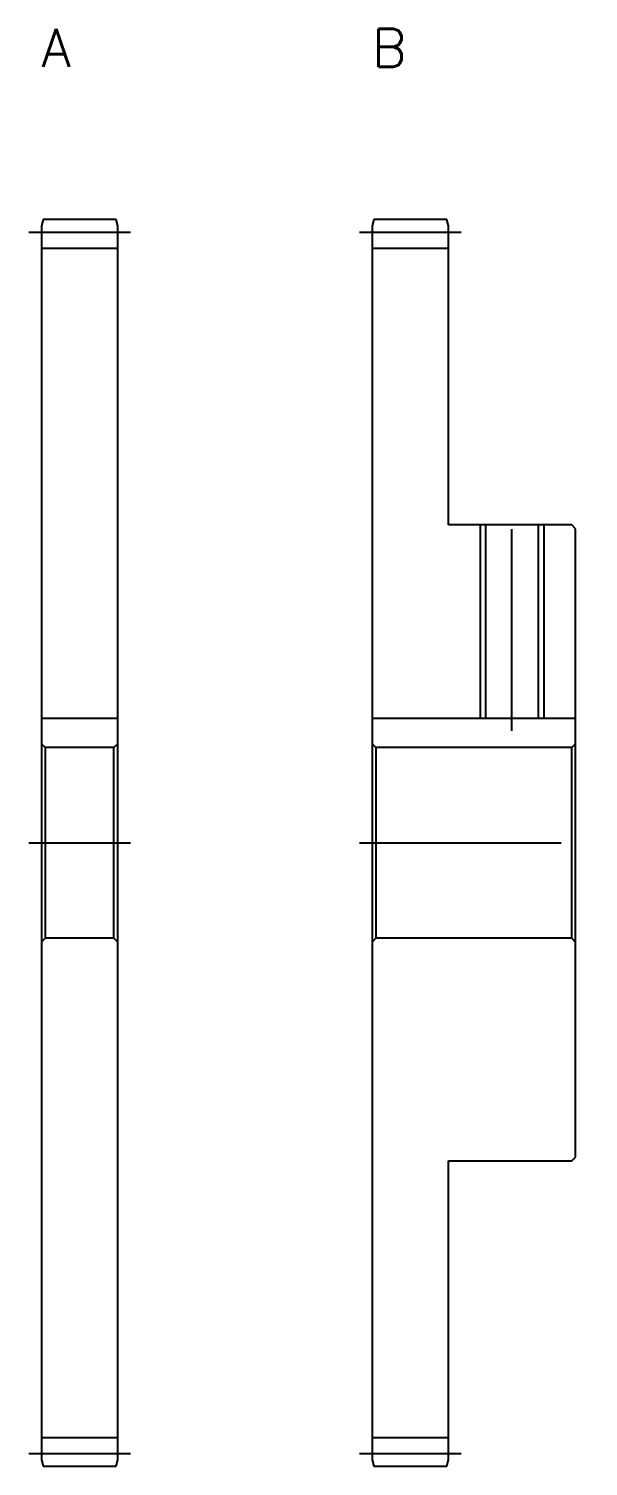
# Model space of a CAD drawing. Extents: x -1 to 161, y -13 to 123.
# Drawn here: x 117 to 161, y 10 to 123 of the extents above; entities that cross this region are included whole.
import ezdxf

# ---------------------------------------------------------------- set-up
doc = ezdxf.new("R2010")
doc.units = 0
doc.header["$LTSCALE"] = 0.5
doc.linetypes.add('CENTER', pattern=[50.8, 31.75, -6.35, 6.35, -6.35])
for name, color, linetype in [('MSM_CENTER', 1, 'CENTER'), ('MSM_CONTINUOUS', 7, 'CONTINUOUS'), ('MSM_NARROW', 5, 'CONTINUOUS'), ('MSM_PART_NUMBER', 7, 'CONTINUOUS')]:
    doc.layers.add(name, color=color, linetype=linetype)
doc.styles.get("Standard").update_dxf_attribs({"font": 'txt.shx', "height": 2, "bigfont": 'bigfont.shx'})

# ---------------------------------------------------------------- blocks, each defined once
blk = doc.blocks.new('*U6')
at = {"layer": 'MSM_PART_NUMBER'}
blk.add_text('A', height=3, dxfattribs=at).set_placement((118, 120))
blk = doc.blocks.new('*U7')
at = {"layer": 'MSM_PART_NUMBER'}
blk.add_text('B', height=3, dxfattribs=at).set_placement((144, 120))

msp = doc.modelspace()

# ---------------------------------------------------------------- linework, layer by layer
at = {"layer": 'MSM_CENTER'}
for p, q in [((117, 107), (125, 107)), ((143, 107), (151, 107)), ((155, 67.8), (155, 85)), ((117, 59), (125, 59)), ((143, 59), (161, 59)), ((117, 11), (125, 11)), ((143, 11), (151, 11))]:
    msp.add_line(p, q, dxfattribs=at)
at = {"layer": 'MSM_CONTINUOUS'}
for p, q in [((118.13, 108), (118, 107.5)), ((118, 107.5), (118, 10.5)), ((123.87, 108), (118.13, 108)), ((124, 107.5), (123.87, 108)), ((124, 10.5), (124, 107.5)), ((144.13, 108), (144, 107.5)), ((144, 107.5), (144, 10.5)), ((149.87, 108), (144.13, 108)), ((150, 107.5), (149.87, 108)), ((150, 84), (150, 107.5)), ((118, 105.75), (124, 105.75)), ((144, 105.75), (150, 105.75)), ((159.7, 84), (150, 84)), ((152.93, 84), (152.93, 68.8)), ((157.07, 84), (157.07, 68.8)), ((160, 83.7), (159.7, 84)), ((160, 34.3), (160, 83.7)), ((118, 68.8), (124, 68.8)), ((144, 68.8), (160, 68.8)), ((118.3, 66.5), (118, 66.8)), ((124, 66.8), (123.7, 66.5)), ((144.3, 66.5), (144, 66.8)), ((160, 66.8), (159.7, 66.5)), ((123.7, 66.5), (118.3, 66.5)), ((118.3, 66.5), (118.3, 51.5)), ((123.7, 51.5), (123.7, 66.5)), ((159.7, 66.5), (144.3, 66.5)), ((144.3, 66.5), (144.3, 51.5)), ((159.7, 51.5), (159.7, 66.5)), ((118.3, 51.5), (118, 51.2)), ((123.7, 51.5), (118.3, 51.5)), ((124, 51.2), (123.7, 51.5)), ((144.3, 51.5), (144, 51.2)), ((159.7, 51.5), (144.3, 51.5)), ((160, 51.2), (159.7, 51.5)), ((150, 10.5), (150, 34)), ((150, 34), (159.7, 34)), ((159.7, 34), (160, 34.3)), ((118, 12.25), (124, 12.25)), ((144, 12.25), (150, 12.25)), ((118, 10.5), (118.13, 10)), ((123.87, 10), (124, 10.5)), ((144, 10.5), (144.13, 10)), ((149.87, 10), (150, 10.5)), ((118.13, 10), (123.87, 10)), ((144.13, 10), (149.87, 10))]:
    msp.add_line(p, q, dxfattribs=at)
at = {"layer": 'MSM_NARROW'}
for p, q in [((152.5, 84), (152.5, 68.8)), ((157.5, 84), (157.5, 68.8))]:
    msp.add_line(p, q, dxfattribs=at)

# ---------------------------------------------------------------- block references
at = {"layer": 'MSM_CONTINUOUS'}
for name in ['*U6', '*U7']:
    msp.add_blockref(name, (0, 0), dxfattribs=at)

doc.saveas('drawing.dxf')
